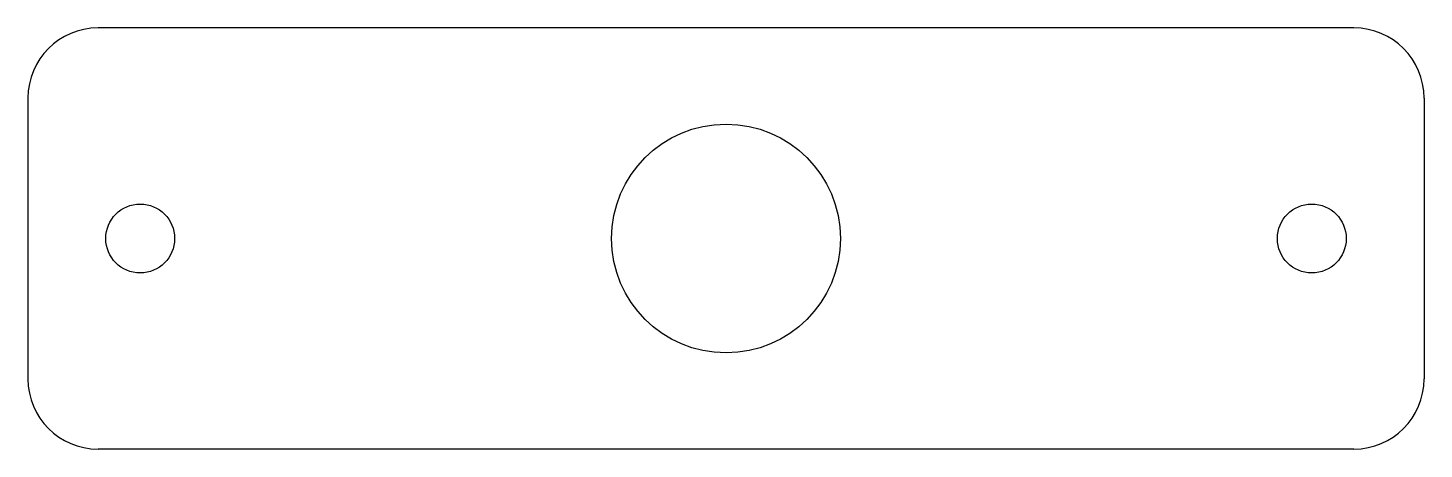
# Model space of a CAD drawing. Header units: millimetres. Extents: x -49.7 to 49.7, y 0 to 30.
import ezdxf

# ---------------------------------------------------------------- set-up
doc = ezdxf.new("R2010")
doc.units = ezdxf.units.MM

msp = doc.modelspace()

# ---------------------------------------------------------------- linework, layer by layer
at = {"color": 7, "linetype": 'Continuous', "lineweight": 25}
for p, q in [((44.744, 30), (-44.744, 30)), ((-49.744, 25), (-49.744, 5)), ((49.744, 25), (49.744, 5)), ((44.744, 0), (-44.744, 0))]:
    msp.add_line(p, q, dxfattribs=at)
for centre, radius in [((0, 15), 8.15), ((-41.744, 15), 2.45), ((41.744, 15), 2.45)]:
    msp.add_circle(centre, radius, dxfattribs=at)
for centre, start, end in [((-44.744, 25), 90, 180), ((44.744, 25), 0, 90), ((-44.744, 5), 180, 270), ((44.744, 5), 270, 0)]:
    msp.add_arc(centre, 5, start, end, dxfattribs=at)

doc.saveas('drawing.dxf')
